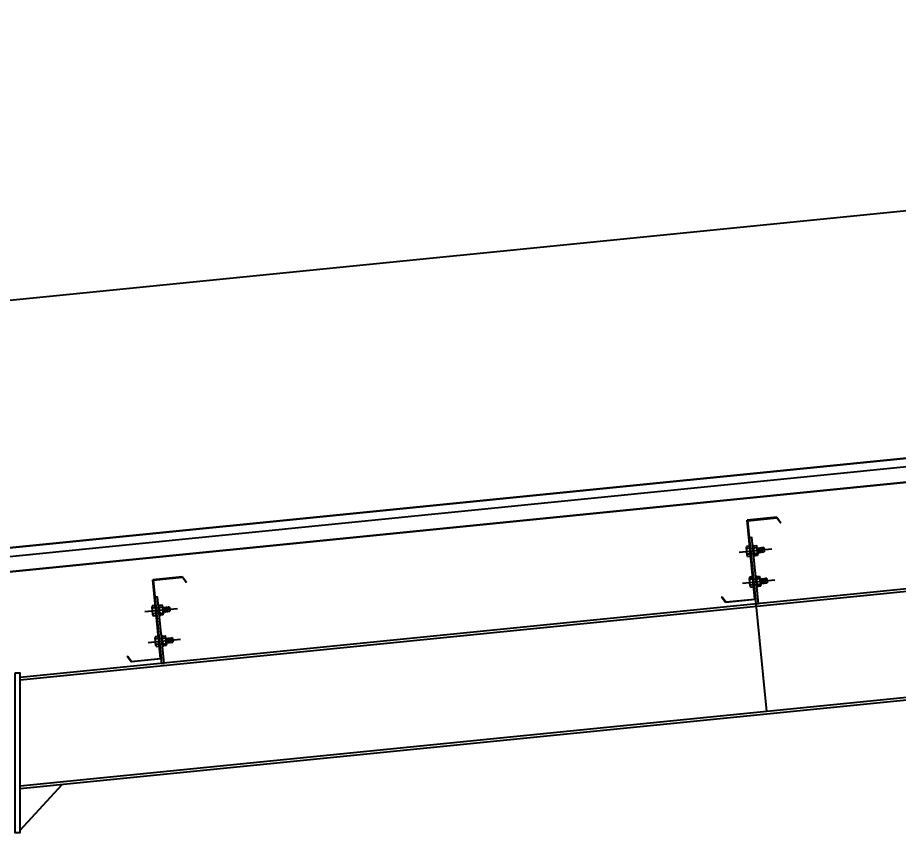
# Model space of a CAD drawing. Header units: inches. Extents: x 315041 to 662841, y -45540 to -35018.
# Drawn here: x 334536.79 to 334556.7, y -35688.31 to -35669.9 of the extents above; entities that cross this region are included whole.
import ezdxf

# ---------------------------------------------------------------- set-up
doc = ezdxf.new("R2010")
doc.units = ezdxf.units.IN
doc.header["$MEASUREMENT"] = 0
for name, color, linetype in [('2', 2, 'Continuous'), ('2NET-VE', 8, 'Continuous'), ('5', 5, 'Continuous'), ('7', 7, 'Continuous'), ('8', 8, 'Continuous'), ('DIM', 8, 'Continuous'), ('GIANG', 1, 'Continuous'), ('ROOFING', 4, 'Continuous')]:
    doc.layers.add(name, color=color, linetype=linetype)
doc.styles.add('ST1', font='times.ttf', dxfattribs={"width": 0.7})
doc.dimstyles.new('100', dxfattribs={"dimtxt": 3, "dimasz": 1.5, "dimexe": 1, "dimexo": 0, "dimgap": 1, "dimtad": 1, "dimdec": 0, "dimlfac": 100, "dimzin": 0, "dimdsep": 46, "dimtxsty": 'ST1', "dimblk": 'OBLIQUE', "dimcen": 1, "dimdle": 1, "dimclrd": 8, "dimclre": 8, "dimclrt": 3, "dimadec": 0, "dimazin": 0, "dimtfac": 1, "dimtdec": 0, "dimtix": 1, "dimtmove": 1, "dimatfit": 3, "dimfxl": 0, "dimtfill": 1, "dimtolj": 1, "dimtzin": 0, "dimlwd": -1, "dimlwe": -1, "dimarcsym": 1})

# ---------------------------------------------------------------- blocks, each defined once
blk = doc.blocks.new('*U235')
at = {"layer": '2NET-VE', "ltscale": 0.5}
for p, q in [((0, 8.3), (9.5, 8.3)), ((22.9, 7.4), (22.9, 7.4)), ((0, -8.3), (9.5, -8.3)), ((22.9, -7.4), (22.9, -7.4))]:
    blk.add_line(p, q, dxfattribs=at)
at = {"layer": '7', "linetype": 'Continuous'}
for p, q in [((21.9, 6.4), (23.1, 7.7)), ((22.3, -6.4), (23.8, 6.4)), ((23.1, 7.7), (23.8, 6.4)), ((23.8, 6.4), (25.1, 7.7)), ((24.3, -6.4), (25.8, 6.4)), ((25.1, 7.7), (25.8, 6.4)), ((25.8, 6.4), (27, 7.7)), ((26.2, -6.4), (27.7, 6.4)), ((27, 7.7), (27.7, 6.4)), ((27.7, 6.4), (28.9, 7.7)), ((28.1, -6.4), (29.6, 6.4)), ((28.9, 7.7), (29.6, 6.4)), ((29.6, 6.4), (30.9, 7.7)), ((30.1, -6.4), (31.6, 6.4)), ((30.1, -6.4), (31.6, 6.4)), ((30.9, 7.7), (31.6, 6.4)), ((31.6, 6.4), (32.8, 7.7)), ((32, -6.4), (33.5, 6.4)), ((32.8, 7.7), (33.5, 6.4)), ((33.5, 6.4), (34.7, 7.7)), ((33.9, -6.4), (35.4, 6.4)), ((33.9, -6.4), (35.4, 6.4)), ((33.9, -6.4), (35.4, 6.4)), ((34.7, 7.7), (35.4, 6.4)), ((35.4, 6.4), (36.7, 7.7)), ((35.9, -6.4), (37.4, 6.4)), ((36.7, 7.7), (37.4, 6.4)), ((41.9, 6.4), (37.4, 6.4)), ((41.9, 6.4), (41.9, -6.4)), ((22.1, -6.4), (21.7, -6.4)), ((22.3, -6.4), (21.9, -6.4)), ((22.3, -6.4), (23.1, -7.7)), ((23.1, -7.7), (24.3, -6.4)), ((24.3, -6.4), (25, -7.7)), ((25, -7.7), (26.2, -6.4)), ((26.2, -6.4), (26.9, -7.7)), ((26.9, -7.7), (28.1, -6.4)), ((28.1, -6.4), (28.9, -7.7)), ((28.9, -7.7), (30.1, -6.4)), ((30.1, -6.4), (30.8, -7.7)), ((30.8, -7.7), (32, -6.4)), ((32, -6.4), (32.7, -7.7)), ((32.7, -7.7), (33.9, -6.4)), ((33.9, -6.4), (34.7, -7.7)), ((34.7, -7.7), (35.9, -6.4)), ((35.9, -6.4), (41.9, -6.4))]:
    blk.add_line(p, q, dxfattribs=at)
at = {"layer": '8', "linetype": 'Continuous'}
for p, q in [((-10.2, 8.8), (-10.2, 11.9)), ((-10.2, -11.9), (-10.2, 11.9)), ((-0.9, 14.9), (-9.3, 14.9)), ((-1.4, 8.8), (-8.9, 8.8)), ((0, 8.8), (0, 11.9)), ((0, -11.9), (0, 11.9)), ((9.5, -17.6), (9.5, 17.6)), ((9.5, 17.6), (11.4, 17.6)), ((11.4, -17.6), (11.4, 17.6)), ((11.4, 8.8), (11.4, 11.9)), ((11.4, -11.9), (11.4, 11.9)), ((12.3, 14.9), (20.7, 14.9)), ((12.8, 8.8), (20.3, 8.8)), ((21.7, 8.8), (21.7, 11.9)), ((21.7, -11.9), (21.7, 11.9)), ((-10.2, -8.8), (-10.2, -11.9)), ((-9.3, -14.9), (-0.9, -14.9)), ((-1.4, -8.8), (-8.9, -8.8)), ((0, -8.8), (0, -11.9)), ((9.5, -17.6), (11.4, -17.6)), ((11.4, -8.8), (11.4, -11.9)), ((20.7, -14.9), (12.3, -14.9)), ((12.8, -8.8), (20.3, -8.8)), ((21.7, -8.8), (21.7, -11.9))]:
    blk.add_line(p, q, dxfattribs=at)
at = {"layer": '8', "ltscale": 10}
blk.add_line((-32.8, 0), (65.5, 0), dxfattribs=at)
at = {"layer": '8', "linetype": 'Continuous'}
for centre, radius, start, end in [((-4.7, 11.9), 5.58, 146.602, 180), ((-6.1, 11.9), 4.1, 180, 228.5476), ((-6.1, 5.7), 4.1, 131.4524, 180), ((-4.1, 11.9), 4.1, 311.4524, 0), ((-4.1, 5.7), 4.1, 0, 48.5476), ((-5.6, 11.9), 5.58, 0, 33.398), ((17, 11.9), 5.58, 146.602, 180), ((15.5, 11.9), 4.1, 180, 228.5476), ((15.5, 5.7), 4.1, 131.4524, 180), ((17.6, 11.9), 4.1, 311.4524, 0), ((17.6, 5.7), 4.1, 0, 48.5476), ((16.1, 11.9), 5.58, 0, 33.398), ((-6.1, -5.7), 4.1, 180, 228.5476), ((-6.1, -11.9), 4.1, 131.4524, 180), ((-4.7, -11.9), 5.58, 180, 213.398), ((-4.1, -5.7), 4.1, 311.4524, 0), ((-4.1, -11.9), 4.1, 0, 48.5476), ((-5.6, -11.9), 5.58, 326.602, 0), ((15.5, -5.7), 4.1, 180, 228.5476), ((15.5, -11.9), 4.1, 131.4524, 180), ((17, -11.9), 5.58, 180, 213.398), ((17.6, -5.7), 4.1, 311.4524, 0), ((17.6, -11.9), 4.1, 0, 48.5476), ((16.1, -11.9), 5.58, 326.602, 0)]:
    blk.add_arc(centre, radius, start, end, dxfattribs=at)
blk = doc.blocks.new('*U234')
at = {"layer": '2NET-VE', "ltscale": 0.5}
for p, q in [((0, 8.3), (9.5, 8.3)), ((22.9, 7.4), (22.9, 7.4)), ((0, -8.3), (9.5, -8.3)), ((22.9, -7.4), (22.9, -7.4))]:
    blk.add_line(p, q, dxfattribs=at)
at = {"layer": '7', "linetype": 'Continuous'}
for p, q in [((21.9, 6.4), (23.1, 7.7)), ((22.3, -6.4), (23.8, 6.4)), ((23.1, 7.7), (23.8, 6.4)), ((23.8, 6.4), (25.1, 7.7)), ((24.3, -6.4), (25.8, 6.4)), ((25.1, 7.7), (25.8, 6.4)), ((25.8, 6.4), (27, 7.7)), ((26.2, -6.4), (27.7, 6.4)), ((27, 7.7), (27.7, 6.4)), ((27.7, 6.4), (28.9, 7.7)), ((28.1, -6.4), (29.6, 6.4)), ((28.9, 7.7), (29.6, 6.4)), ((29.6, 6.4), (30.9, 7.7)), ((30.1, -6.4), (31.6, 6.4)), ((30.1, -6.4), (31.6, 6.4)), ((30.9, 7.7), (31.6, 6.4)), ((31.6, 6.4), (32.8, 7.7)), ((32, -6.4), (33.5, 6.4)), ((32.8, 7.7), (33.5, 6.4)), ((33.5, 6.4), (34.7, 7.7)), ((33.9, -6.4), (35.4, 6.4)), ((33.9, -6.4), (35.4, 6.4)), ((33.9, -6.4), (35.4, 6.4)), ((34.7, 7.7), (35.4, 6.4)), ((35.4, 6.4), (36.7, 7.7)), ((35.9, -6.4), (37.4, 6.4)), ((36.7, 7.7), (37.4, 6.4)), ((41.9, 6.4), (37.4, 6.4)), ((41.9, 6.4), (41.9, -6.4)), ((22.1, -6.4), (21.7, -6.4)), ((22.3, -6.4), (21.9, -6.4)), ((22.3, -6.4), (23.1, -7.7)), ((23.1, -7.7), (24.3, -6.4)), ((24.3, -6.4), (25, -7.7)), ((25, -7.7), (26.2, -6.4)), ((26.2, -6.4), (26.9, -7.7)), ((26.9, -7.7), (28.1, -6.4)), ((28.1, -6.4), (28.9, -7.7)), ((28.9, -7.7), (30.1, -6.4)), ((30.1, -6.4), (30.8, -7.7)), ((30.8, -7.7), (32, -6.4)), ((32, -6.4), (32.7, -7.7)), ((32.7, -7.7), (33.9, -6.4)), ((33.9, -6.4), (34.7, -7.7)), ((34.7, -7.7), (35.9, -6.4)), ((35.9, -6.4), (41.9, -6.4))]:
    blk.add_line(p, q, dxfattribs=at)
at = {"layer": '8', "linetype": 'Continuous'}
for p, q in [((-10.2, 8.8), (-10.2, 11.9)), ((-10.2, -11.9), (-10.2, 11.9)), ((-0.9, 14.9), (-9.3, 14.9)), ((-1.4, 8.8), (-8.9, 8.8)), ((0, 8.8), (0, 11.9)), ((0, -11.9), (0, 11.9)), ((9.5, -17.6), (9.5, 17.6)), ((9.5, 17.6), (11.4, 17.6)), ((11.4, -17.6), (11.4, 17.6)), ((11.4, 8.8), (11.4, 11.9)), ((11.4, -11.9), (11.4, 11.9)), ((12.3, 14.9), (20.7, 14.9)), ((12.8, 8.8), (20.3, 8.8)), ((21.7, 8.8), (21.7, 11.9)), ((21.7, -11.9), (21.7, 11.9)), ((-10.2, -8.8), (-10.2, -11.9)), ((-9.3, -14.9), (-0.9, -14.9)), ((-1.4, -8.8), (-8.9, -8.8)), ((0, -8.8), (0, -11.9)), ((9.5, -17.6), (11.4, -17.6)), ((11.4, -8.8), (11.4, -11.9)), ((20.7, -14.9), (12.3, -14.9)), ((12.8, -8.8), (20.3, -8.8)), ((21.7, -8.8), (21.7, -11.9))]:
    blk.add_line(p, q, dxfattribs=at)
at = {"layer": '8', "ltscale": 10}
blk.add_line((-32.8, 0), (65.5, 0), dxfattribs=at)
at = {"layer": '8', "linetype": 'Continuous'}
for centre, radius, start, end in [((-4.7, 11.9), 5.58, 146.602, 180), ((-6.1, 11.9), 4.1, 180, 228.5476), ((-6.1, 5.7), 4.1, 131.4524, 180), ((-4.1, 11.9), 4.1, 311.4524, 0), ((-4.1, 5.7), 4.1, 0, 48.5476), ((-5.6, 11.9), 5.58, 0, 33.398), ((17, 11.9), 5.58, 146.602, 180), ((15.5, 11.9), 4.1, 180, 228.5476), ((15.5, 5.7), 4.1, 131.4524, 180), ((17.6, 11.9), 4.1, 311.4524, 0), ((17.6, 5.7), 4.1, 0, 48.5476), ((16.1, 11.9), 5.58, 0, 33.398), ((-6.1, -5.7), 4.1, 180, 228.5476), ((-6.1, -11.9), 4.1, 131.4524, 180), ((-4.7, -11.9), 5.58, 180, 213.398), ((-4.1, -5.7), 4.1, 311.4524, 0), ((-4.1, -11.9), 4.1, 0, 48.5476), ((-5.6, -11.9), 5.58, 326.602, 0), ((15.5, -5.7), 4.1, 180, 228.5476), ((15.5, -11.9), 4.1, 131.4524, 180), ((17, -11.9), 5.58, 180, 213.398), ((17.6, -5.7), 4.1, 311.4524, 0), ((17.6, -11.9), 4.1, 0, 48.5476), ((16.1, -11.9), 5.58, 326.602, 0)]:
    blk.add_arc(centre, radius, start, end, dxfattribs=at)
blk = doc.blocks.new('XM150')
at = {"layer": '2', "ltscale": 0.015}
for p, q in [((68.9, 180), (0.9, 180)), ((0.9, 1.1), (0.9, 180)), ((68.9, 180), (76.4, 167)), ((2, 178.9), (2, 0)), ((2, 178.9), (68.3, 178.9)), ((75.4, 166.5), (68.3, 178.9)), ((76.4, 167), (75.4, 166.5)), ((-73.5, 13), (-72.5, 13.5)), ((-66, 0), (-73.5, 13)), ((-72.5, 13.5), (-65.4, 1.1)), ((2, 0), (-66, 0)), ((-65.4, 1.1), (0.9, 1.1))]:
    blk.add_line(p, q, dxfattribs=at)
at = {"layer": '5'}
blk.add_lwpolyline([(8, -10), (8, 140), (2, 140), (2, -10), (8, -10)], close=True, dxfattribs=at)
at = {"layer": 'GIANG', "xscale": 0.7499999999999999, "yscale": 0.7499999999999999, "zscale": 0.7499999999999999}
for name, p in [('*U235', (0.9, 110)), ('*U234', (0.9, 40))]:
    blk.add_blockref(name, p, dxfattribs=at)
blk = doc.blocks.new('*U238')
at = {"layer": '2', "xscale": 0.008333333333333335, "yscale": 0.008333333333333335, "zscale": 0.008333333333333335, "rotation": 5.710593137616317}
blk.add_blockref('XM150', (0.083, -0.704), dxfattribs=at)
blk = doc.blocks.new('*U239')
at = {"layer": 'DIM', "color": 0, "linetype": 'ByBlock', "lineweight": -2, "transparency": 16777216}
for p in [(-78.359, -7.836), (-89.553, -8.955)]:
    blk.add_blockref('*U238', p, dxfattribs=at)
blk = doc.blocks.new('_Oblique')
at = {"color": 0, "linetype": 'ByBlock', "lineweight": -2}
blk.add_line((-0.5, -0.5), (0.5, 0.5), dxfattribs=at)
blk = doc.blocks.new('*D346')
at = {"color": 8, "linetype": 'Continuous', "transparency": 16777216}
for p, q in [((334658.19, -35670.214), (334657.488, -35663.193)), ((334527.734, -35677.175), (334658.582, -35664.088)), ((334529.331, -35683.102), (334528.629, -35676.081))]:
    blk.add_line(p, q, dxfattribs=at)
at = {"layer": 'Defpoints', "color": 0, "transparency": 16777216}
for p in [(334657.587, -35664.188), (334658.19, -35670.214), (334529.331, -35683.102)]:
    blk.add_point(p, dxfattribs=at)
at = {"color": 8, "transparency": 16777216, "xscale": 1.5, "yscale": 1.5, "zscale": 1.5}
for p, rotation in [((334657.587, -35664.188), 5.711374911676141), ((334528.729, -35677.076), 185.7113749116761)]:
    blk.add_blockref('_Oblique', p, dxfattribs=dict(at, rotation=rotation))
at = {"color": 3, "transparency": 16777216, "insert": (334592.906, -35668.114), "char_height": 3, "attachment_point": 5, "rotation": 5.7114, "style": 'ST1', "bg_fill": 3, "box_fill_scale": 1.25, "bg_fill_color": 256, "bg_fill_true_color": 13158600, "bg_fill_transparency": 16678048}
blk.add_mtext('\\A1;12950', dxfattribs=at)

msp = doc.modelspace()

# ---------------------------------------------------------------- linework, layer by layer
at = {"layer": '2', "color": 9}
for p, q in [((334658.3199, -35672.6653), (334536.8494, -35684.8124)), ((334658.3199, -35672.7256), (334536.8494, -35684.8727)), ((334658.3199, -35675.1175), (334536.8494, -35687.2645)), ((334658.3199, -35675.1778), (334536.8494, -35687.3248)), ((334553.4759, -35683.1497), (334553.7187, -35685.5776)), ((334536.8494, -35688.2624), (334537.7974, -35687.23))]:
    msp.add_line(p, q, dxfattribs=at)
msp.add_lwpolyline([(334536.7294, -35684.7124), (334536.7294, -35688.3124), (334536.8494, -35688.3124), (334536.8494, -35684.7124)], close=True, dxfattribs=at)
at = {"layer": 'ROOFING'}
for p, q in [((334529.3314, -35682.6019), (334658.1899, -35669.7161)), ((334529.3314, -35682.612), (334658.1899, -35669.7261)), ((334529.35, -35682.8011), (334658.1899, -35669.9171)), ((334529.7227, -35683.1156), (334657.946, -35670.2932)), ((334529.7666, -35683.1011), (334657.9536, -35670.2824))]:
    msp.add_line(p, q, dxfattribs=at)

# ---------------------------------------------------------------- block references
at = {"layer": 'DIM', "xscale": 1.200000000011642, "yscale": 1.200000000011642, "zscale": 1.2}
msp.add_blockref('*U239', (334647.3771, -35672.8049), dxfattribs=at)

# ---------------------------------------------------------------- next in the draw order: dimensions: what is measured, and where the dimension line sits
dim = msp.add_aligned_dim(p1=(334529.3314, -35683.1019), p2=(334658.1899, -35670.2143), distance=6.0564, dimstyle='100')
dim.commit()
dim.dimension.update_dxf_attribs({"geometry": '*D346', "text_midpoint": (334592.9061, -35668.1141)})

doc.saveas('drawing.dxf')
